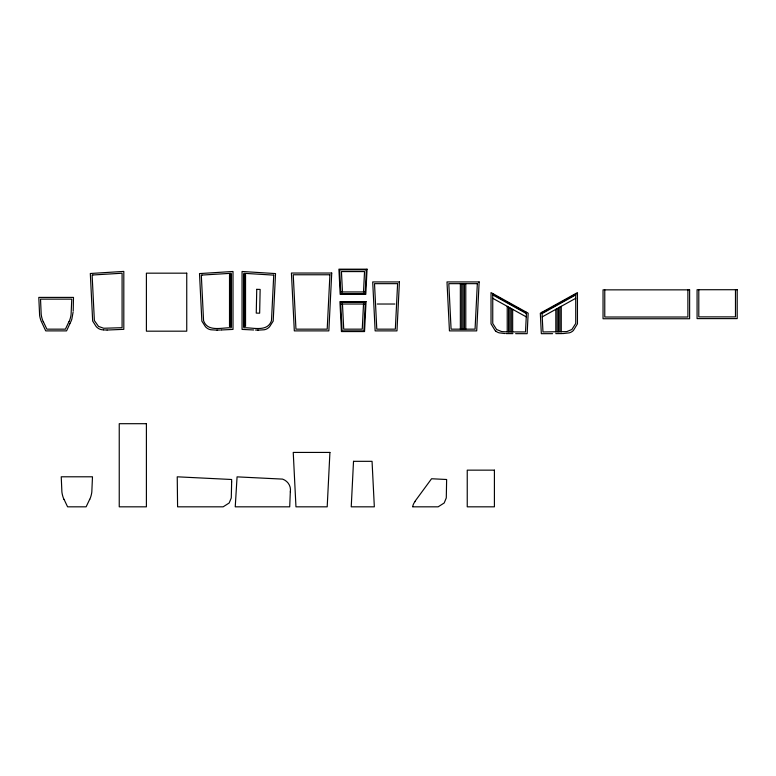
<?xml version="1.0" encoding="UTF-8"?>
<svg xmlns="http://www.w3.org/2000/svg" width="776" height="776" viewBox="0 0 776 776"><rect width="100%" height="100%" fill="white"/><g stroke="black" fill="none" stroke-linecap="round" stroke-linejoin="round"><path stroke-width="1.16" d="M526.487 312.253L525.507 331.953L507.223 331.895L507.223 306.326M363.517 291.951L364.536 271.581L341.44 271.581L342.459 291.951M363.517 304.027L362.256 329.16L343.72 329.16L342.459 304.027M73.206 310.924L73.487 297.402L38.8 297.402L39.624 315.493A33.271 33.271 0 0 0 39.906 316.977L40.381 318.878A22.106 22.106 0 0 0 41.138 321.012L45.726 330.886L66.561 330.886L69.879 323.708M73.109 312.039L71.867 319.004A22.155 22.155 0 0 1 71.149 321.012L69.937 323.592M68.986 321.633L65.417 329.16L46.88 329.16L43.301 321.633M89.706 499.298L86.126 506.825L67.59 506.825L64.02 499.298M415.014 501.286L431.563 478.753L446.636 479.5L446.297 497.377A32.243 32.243 0 0 1 446.219 498.085L444.182 502.984L438.149 506.825L412.987 506.825M230.87 326.347L230.191 325.668L230.191 275.402L230.87 274.723L229.512 274.723L229.512 326.347L230.87 326.347L230.87 274.723M229.512 326.347L230.191 325.668M542.026 312.912L575.734 294.23M542.065 313.572L575.734 294.909M542.22 316.88L575.734 298.304M221.732 329.955L233.004 329.412L233.004 271.484L199.51 273.579L201.857 321.109L205.378 326.609A11.184 11.184 0 0 0 206.61 327.821L208.084 328.811A9.816 9.816 0 0 0 210.946 329.771L216.32 330.11M221.315 329.975L220.568 330.004M563.075 333.564L569.225 332.855A9.244 9.244 0 0 0 572.766 331.051L572.979 330.838A9.923 9.923 0 0 0 573.464 330.363L577.451 323.854L577.451 292.591L540.319 313.184L541.328 333.68L552.58 333.661M219.666 330.033L217.542 330.091M562.484 333.583L555.752 333.622M541.997 312.253L542.967 331.953L566.286 331.614A32.243 32.243 0 0 0 566.994 331.527L571.893 329.49L575.734 323.456L575.734 293.551M217.27 330.101L216.727 330.101M107.127 330.033L123.811 329.334L123.811 271.416L90.317 273.501L92.664 321.041L96.127 326.463A11.271 11.271 0 0 0 97.417 327.744L98.891 328.733A8.963 8.963 0 0 0 99.668 329.102L100.269 329.325A10.534 10.534 0 0 0 101.753 329.703L103.315 329.897M107.049 330.033L103.577 329.926M340.732 291.951L365.244 291.951M340.732 304.027L365.244 304.027M377.233 304.027L394.887 304.027M258.699 330.11L264.112 329.781A9.816 9.816 0 0 0 266.973 328.82L268.438 327.811A11.184 11.184 0 0 0 269.67 326.609L273.191 321.109L275.538 273.579L242.054 271.484L242.054 329.412L253.733 329.975M258.389 330.101L257.787 330.101M515.633 333.661L527.156 333.68L528.165 313.184L491.024 292.591L491.024 323.854L495.01 330.363A9.923 9.923 0 0 0 495.505 330.838L495.728 331.032M257.719 330.101L255.537 330.043M512.907 333.622L506.059 333.593M506.97 331.885L502.198 331.614A32.243 32.243 0 0 1 501.49 331.527L496.582 329.49L492.75 323.456L492.75 293.551M505.001 333.544L499.327 332.875A9.244 9.244 0 0 1 495.719 331.051M492.75 294.23L526.448 312.912M492.75 294.909L526.419 313.572M492.75 298.304L526.254 316.88M229.512 274.723L230.191 275.402M735.473 289.72L735.473 316.88L698.798 316.88L698.798 289.72M687.895 289.855L687.895 317.015L604.766 317.015L604.766 289.855M561.261 306.326L561.261 331.895M559.903 307.073L559.903 331.895M558.545 307.829L558.545 331.895M557.187 308.586L557.187 331.895M555.82 309.333L555.82 331.895M512.655 309.333L512.655 331.895M511.297 308.586L511.297 331.895M509.939 307.829L509.939 331.895M508.581 307.073L508.581 331.895M465.784 283.657L465.784 329.16M464.426 283.657L464.426 329.16M463.068 283.657L463.068 329.16M461.71 283.657L461.71 329.16M460.352 283.657L460.352 329.16M89.793 499.337A26.044 26.044 0 0 0 91.82 491.974L92.48 476.794L61.236 476.794L61.896 491.974A26.044 26.044 0 0 0 63.923 499.337M412.696 506.786A9.962 9.962 0 0 1 415.199 501.451M69.083 321.671A26.044 26.044 0 0 0 71.101 314.309L71.77 299.129L40.527 299.129L41.186 314.309A26.044 26.044 0 0 0 43.213 321.671M231.646 481.954L231.296 497.377A32.243 32.243 0 0 1 231.219 498.085L229.182 502.984L223.149 506.825L177.588 506.825L177.238 476.813L231.646 479.5L231.646 481.954M290.321 491.839L289.71 506.825L235.244 506.825L237.068 476.862L282.571 479.112C287.915 481.004 291.272 486.154 290.321 491.839M256.749 289.341L256.255 313.106L259.65 313.184L260.144 289.419L256.749 289.341M273.734 275.131L271.493 320.634C267.516 332.477 252.763 327.356 243.78 327.773L243.78 273.298L273.734 275.131M329.916 274.762L327.2 329.16L295.957 329.16L293.241 274.762L329.916 274.762M331.73 273.036L328.84 330.886L294.317 330.886L291.427 273.036L331.73 273.036M329.916 452.427L327.2 506.825L295.957 506.825L293.241 452.427L329.916 452.427M353.516 461.322L351.237 506.825L374.333 506.825L372.053 461.322L353.516 461.322M366.35 269.854L365.156 293.677L340.819 293.677L339.626 269.854L366.35 269.854M365.331 302.3L363.895 330.886L342.08 330.886L340.645 302.3L365.331 302.3M367.058 269.175L365.797 294.356L340.169 294.356L338.918 269.175L367.058 269.175M366.039 301.621L364.545 331.565L341.43 331.565L339.936 301.621L366.039 301.621M397.603 283.657L395.333 329.16L376.787 329.16L374.517 283.657L397.603 283.657M399.417 281.93L396.972 330.886L375.147 330.886L372.703 281.93L399.417 281.93M477.337 283.657L475.058 329.16L451.089 329.16L448.809 283.657L477.337 283.657M479.151 281.93L476.697 330.886L449.44 330.886L446.995 281.93L479.151 281.93M92.839 274.985L92.121 275.053L94.371 320.566L98.503 326.395L103.499 328.19A32.243 32.243 0 0 0 104.207 328.238L122.084 327.695L122.084 273.23L92.839 274.985M202.032 275.063L201.314 275.131L203.564 320.634C207.531 332.467 222.285 327.365 231.277 327.773L231.277 273.298L202.032 275.063M186.744 273.171L146.402 273.171L146.402 331.177L186.744 331.177L186.744 273.171M245.546 274.723L244.188 274.723L244.188 326.347L245.546 326.347L245.546 274.723M737.2 289.72L697.071 289.72L697.071 318.606L737.2 318.606L737.2 289.72M689.621 289.855L603.039 289.855L603.039 318.742L689.621 318.742L689.621 289.855M146.402 423.696L119.242 423.696L119.242 506.825L146.402 506.825L146.402 423.696M494.409 470.149L467.239 470.149L467.239 506.825L494.409 506.825L494.409 470.149"/></g></svg>
